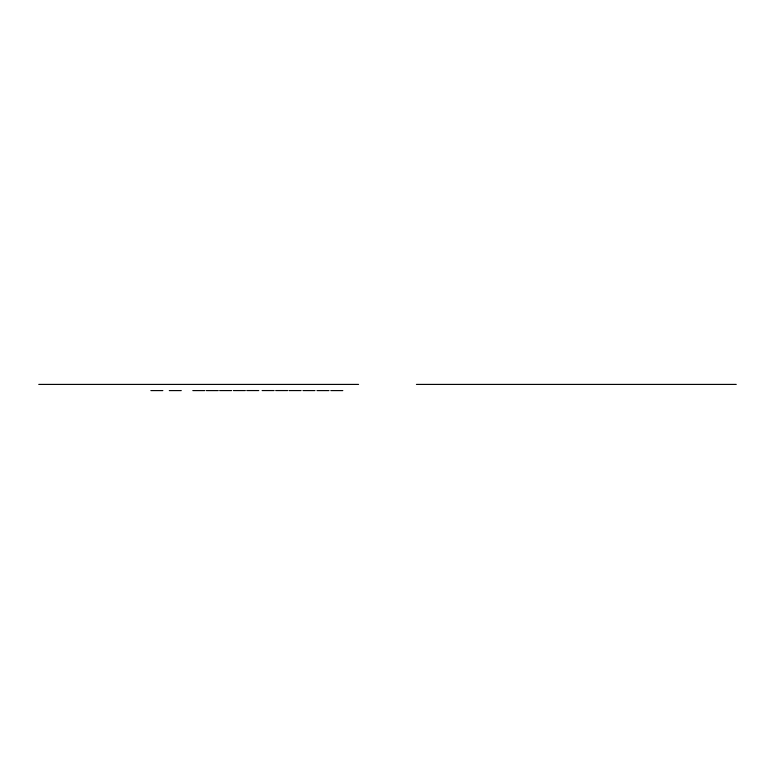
<?xml version="1.0" encoding="UTF-8"?>
<svg xmlns="http://www.w3.org/2000/svg" width="775" height="775" viewBox="0 0 775 775"><rect width="100%" height="100%" fill="white"/><g stroke="black" fill="none" stroke-linecap="round" stroke-linejoin="round"><path stroke-width="1.16" d="M38.75 384.41L358.563 384.41M416.437 384.41L736.25 384.41M150.863 390.59L162.857 390.59M169.299 390.59L181.292 390.59M192.791 390.59L204.784 390.59M206.286 390.59L218.279 390.59M219.616 390.581L231.609 390.581M233.382 390.571L245.375 390.571M246.77 390.561L258.763 390.561M262.105 390.561L274.098 390.561M275.687 390.561L287.68 390.561M289.085 390.571L301.078 390.571M302.977 390.581L314.97 390.581M316.985 390.59L328.978 390.59M330.818 390.59L342.812 390.59"/></g></svg>
